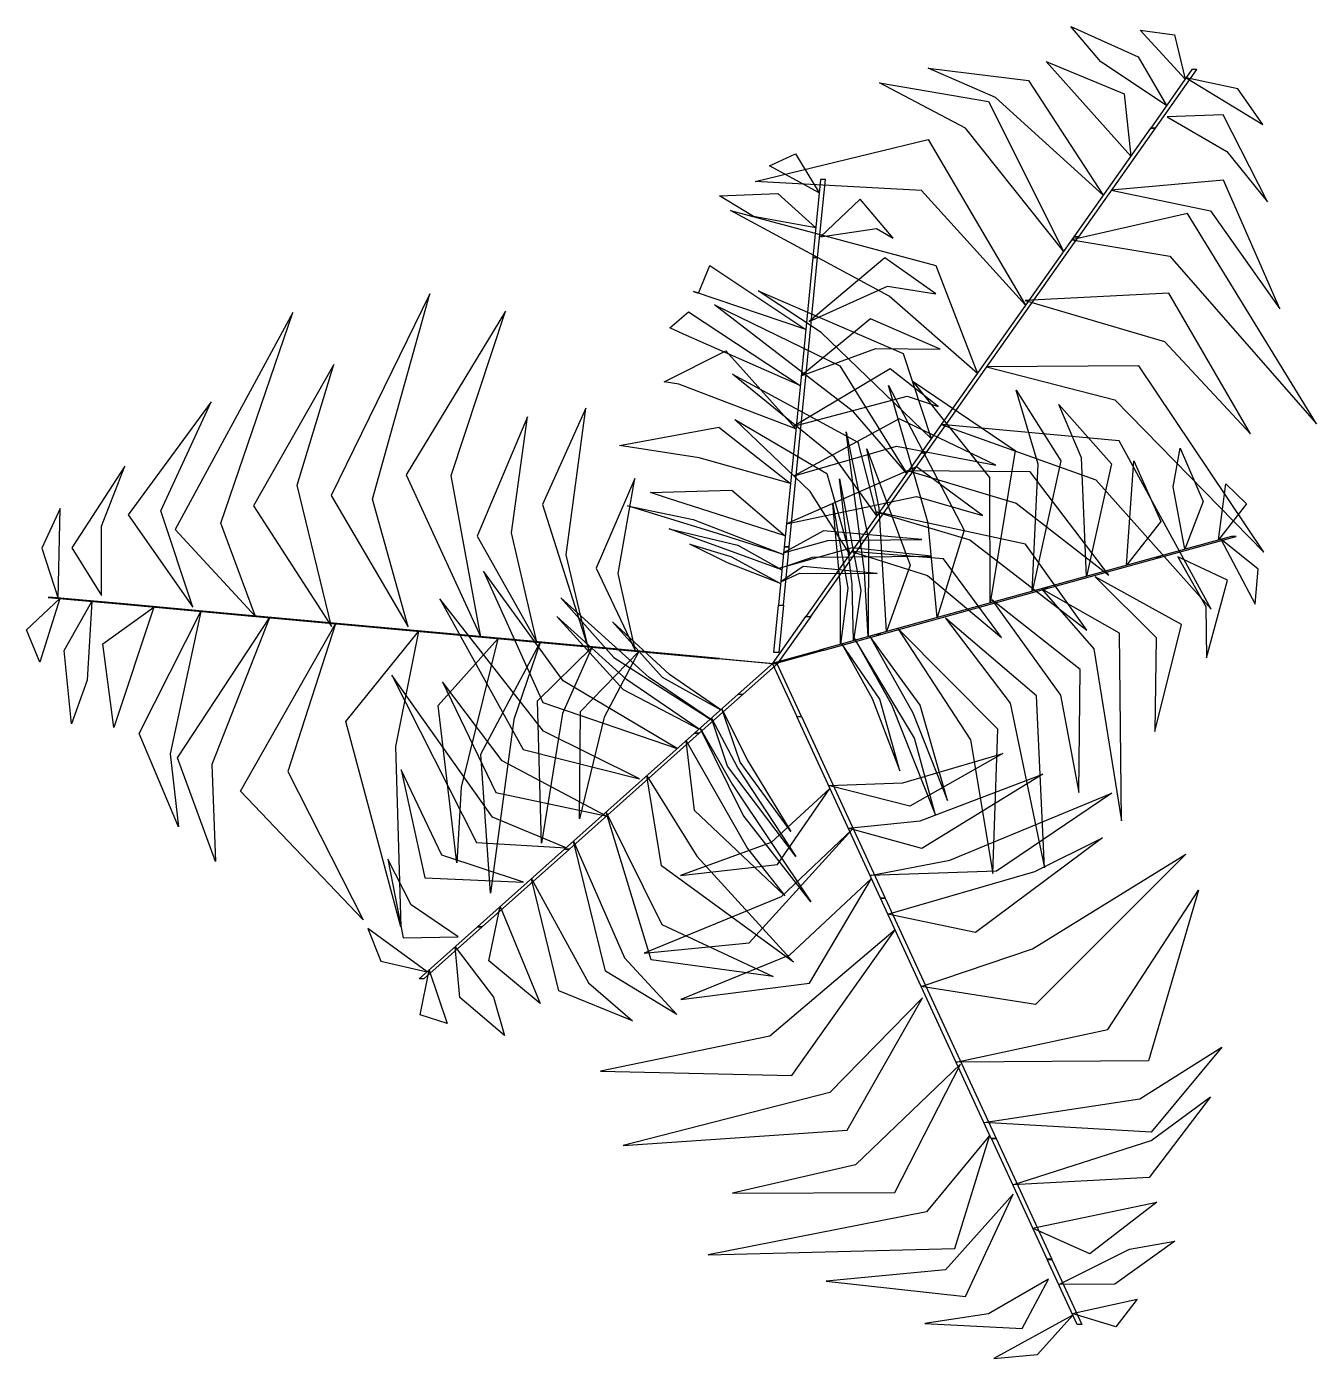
# Model space of a CAD drawing. Extents: x -1384 to 994, y -44080 to -41625.
import ezdxf

# ---------------------------------------------------------------- set-up
doc = ezdxf.new("R2010")
doc.units = 0
doc.layers.get('0').update_dxf_attribs({"linetype": 'CONTINUOUS'})

msp = doc.modelspace()

# ---------------------------------------------------------------- linework, layer by layer
at = {"color": 64, "linetype": 'CONTINUOUS'}
for points in [[(717.9, -41770.7, 957.6), (596.5, -41690.4, 909.7), (541.6, -41625.5, 846.9), (665.4, -41681.3, 858.1)], [(752, -41722.4, 868.9), (669.2, -41631.8, 784.6), (732.6, -41640.4, 761.6)], [(601.3, -41935.8, 1138.1), (402.6, -41755.8, 1037.8), (278.4, -41701.7, 1018.3), (463.6, -41724.8, 1004.8)], [(651.8, -41864.3, 1076.9), (496.2, -41689.6, 973.4), (640, -41749.3, 993.9)], [(753.8, -41719.9, 859.8), (895.5, -41805.9, 780.8), (849.2, -41739.8, 768.2)], [(528.1, -42039.4, 1198.1), (347.1, -41812.3, 1134.7), (188.8, -41728.8, 1084.5), (389.5, -41763.3, 1144.8)], [(718.7, -41791.8, 973.6), (829.2, -41855.6, 908.6), (903.7, -41948.1, 914.7), (822, -41788.2, 848.9)], [(457.7, -42139.1, 1182.1), (265.9, -41927.2, 1116.2), (-40.5, -41910.7, 1025.8), (278.4, -41833.3, 1115.5)], [(615.6, -41926.7, 1121.9), (799, -41964.8, 1019.6), (926.9, -42145.3, 1010.2), (823, -41908.6, 981.5)], [(369.1, -42264.6, 1161.9), (206.5, -42122, 1107.8), (-86.2, -41964.4, 1014.9), (292.4, -42065.6, 1130.3)], [(543.1, -42018.2, 1198.4), (724, -42048.8, 1164.9), (994.1, -42357.7, 1046.3), (756.2, -41970, 1180.9)], [(-680.4, -42732, 1159.7), (-746, -42496.5, 1110.4), (-640.1, -42117.8, 998.4), (-822.5, -42489.5, 1120.5)], [(284.2, -42384.8, 1142.6), (80.8, -42189.3, 1074.1), (-35.3, -42112.6, 1036.6), (232.4, -42228, 1120.2)], [(456.9, -42130.5, 1181.3), (714.1, -42205.5, 1125.5), (872.8, -42375.7, 1058.8), (721.9, -42116.9, 1147.5)], [(238.9, -42448.8, 1069.9), (140.8, -42335.5, 1069.4), (-115.3, -42138.4, 968.5), (115.5, -42250.9, 1125.2)], [(-961.8, -42712.6, 1198.4), (-1025.7, -42540.7, 1164.9), (-893.2, -42152.4, 1046.3), (-1110.1, -42552.2, 1180.9)], [(-546.5, -42750.7, 1143.7), (-600.8, -42452.8, 1076.9), (-500.7, -42149.8, 984.9), (-684.2, -42451.6, 1089.5)], [(-821.4, -42731.2, 1181.3), (-885.1, -42470.9, 1125.5), (-817.1, -42248.4, 1058.8), (-965.7, -42508.5, 1147.5)], [(183.6, -42527.1, 926.2), (105.4, -42418.9, 943.8), (-82.2, -42266.3, 878.1), (148.5, -42391.1, 1022.3)], [(385.7, -42252.2, 1159.7), (622.4, -42313.2, 1110.4), (897.4, -42594.2, 998.4), (666.7, -42250.4, 1120.5)], [(-1077.3, -42695.6, 1121.9), (-1136, -42517.8, 1019.6), (-1043.6, -42316.7, 1010.2), (-1196.6, -42525.1, 981.5)], [(-347.2, -42774.6, 931.9), (-388.8, -42599.1, 954.2), (-352.7, -42328.7, 835.2), (-432.9, -42506, 999.5)], [(-442.8, -42760.2, 1074.6), (-489.8, -42558.5, 1098.9), (-460.4, -42344.5, 1003.6), (-552.9, -42564.8, 1196.7)], [(133.7, -42597.8, 796.3), (60.7, -42482.1, 827.7), (-78.3, -42349.3, 799), (91.7, -42449.4, 896.9)], [(302.5, -42358.9, 1143.7), (587.7, -42460.7, 1076.9), (800, -42698.9, 984.9), (630.4, -42389.1, 1089.5)], [(-1245.6, -42673.8, 973.6), (-1245.6, -42546.2, 908.6), (-1202.8, -42435.4, 914.7), (-1300.4, -42586.1, 848.9)], [(-261.1, -42776.8, 801), (-293.1, -42633.5, 816.1), (-262.4, -42458.1, 727.9), (-333.9, -42623.3, 876)], [(242.4, -42443.9, 1074.6), (440.7, -42504, 1098.9), (611.2, -42636.5, 1003.6), (466.7, -42446.3, 1196.7)], [(-1325.5, -42679.3, 859.8), (-1321.8, -42513.6, 780.8), (-1355.9, -42586.7, 768.2)], [(182.1, -42519.5, 931.9), (355, -42571.2, 954.2), (571, -42737.7, 835.2), (457.7, -42579.6, 999.5)], [(137.2, -42592.9, 801), (277.3, -42636.9, 816.1), (413.8, -42751.1, 727.9), (306.5, -42606.6, 876)], [(-1322.4, -42679.7, 868.9), (-1359.5, -42796.7, 784.6), (-1383.7, -42737.5, 761.6)], [(-1263.5, -42685.1, 957.6), (-1272.4, -42830.3, 909.7), (-1301.2, -42910.4, 846.9), (-1314.7, -42775.1, 858.1)], [(-1149.4, -42695.5, 1076.9), (-1222.9, -42917.5, 973.4), (-1243.1, -42763.2, 993.9)], [(-1062.3, -42703.5, 1138.1), (-1118.8, -42965.5, 1037.8), (-1103.5, -43100.2, 1018.3), (-1176.2, -42928.2, 1004.8)], [(-935.9, -42715.1, 1198.1), (-1042.1, -42985.4, 1134.7), (-1035.3, -43164.2, 1084.5), (-1105.8, -42973.2, 1144.8)], [(-814.4, -42726.2, 1182.1), (-902, -42998.2, 1116.2), (-763.1, -43271.8, 1025.8), (-989.6, -43034.4, 1115.5)], [(-661.4, -42740.2, 1161.9), (-703.6, -42952.3, 1107.8), (-693.7, -43284.5, 1014.9), (-795.4, -42906.1, 1130.3)], [(-514.9, -42753.6, 1142.6), (-582.5, -43027.5, 1074.1), (-590.8, -43166.4, 1036.6), (-624.8, -42876.8, 1120.2)], [(-436.7, -42760.8, 1069.9), (-485.8, -42902.4, 1069.4), (-528.5, -43222.7, 968.5), (-546.5, -42966.7, 1125.2)], [(-341.4, -42769.5, 926.2), (-396, -42891.4, 943.8), (-434.2, -43130.2, 878.1), (-441.6, -42868, 1022.3)], [(-255.1, -42777.4, 796.3), (-318.8, -42898.4, 827.7), (-364.4, -43085.3, 799), (-362.6, -42888, 896.9)], [(94.8, -43024.3, 796.3), (231.5, -43019, 827.7), (416, -42965, 799), (244.3, -43062.1, 896.9)], [(131.1, -43103, 926.2), (263.9, -43089.3, 943.8), (489.9, -43003.1, 878.1), (266.4, -43140.5, 1022.3)], [(97.3, -43029.8, 801), (-10.8, -43129.2, 816.1), (-178, -43190.3, 727.9), (0.8, -43169.6, 876)], [(171.2, -43189.9, 1069.9), (318.4, -43161.7, 1069.4), (617.2, -43038.4, 968.5), (404.4, -43182, 1125.2)], [(138.4, -43105.5, 931.9), (7.2, -43229.3, 954.2), (-245, -43333.1, 835.2), (-51.4, -43314, 999.5)], [(204.1, -43261.2, 1142.6), (475.1, -43182.8, 1074.1), (599.6, -43120.6, 1036.6), (365.7, -43294.8, 1120.2)], [(265.7, -43394.8, 1161.9), (470.5, -43325.3, 1107.8), (753.3, -43150.6, 1014.9), (476.4, -43427.9, 1130.3)], [(173.7, -43195.5, 1074.6), (22.6, -43337.1, 1098.9), (-177.4, -43418.6, 1003.6), (59.6, -43388.5, 1196.7)], [(330.1, -43534.3, 1182.1), (609.5, -43474.1, 1116.2), (776.9, -43217.1, 1025.8), (684.6, -43531.9, 1115.5)], [(217.3, -43290, 1143.7), (-13.5, -43486, 1076.9), (-325.9, -43550.8, 984.9), (27.2, -43558.9, 1089.5)], [(268.1, -43415.3, 1159.7), (97, -43589.9, 1110.4), (-283.9, -43687.5, 998.4), (129.2, -43659.6, 1120.5)], [(381.2, -43645.1, 1198.1), (668.4, -43601.9, 1134.7), (819.8, -43506.6, 1084.5), (689.7, -43663.1, 1144.8)], [(337.9, -43537.9, 1181.3), (144.4, -43723.2, 1125.5), (-82.3, -43775.5, 1058.8), (217.2, -43774.2, 1147.5)], [(434.4, -43760.3, 1138.1), (689.6, -43678.3, 1037.8), (798.6, -43597.7, 1018.3), (686, -43746.6, 1004.8)], [(392.1, -43668.7, 1198.4), (275.2, -43810.1, 1164.9), (-127.4, -43889.5, 1046.3), (327.3, -43877.4, 1180.9)], [(435.1, -43777.2, 1121.9), (310.4, -43917, 1019.6), (90.1, -43937.5, 1010.2), (347, -43965.9, 981.5)], [(471, -43839.8, 1076.9), (700, -43792.4, 973.4), (576.5, -43887.1, 993.9)], [(519, -43943.8, 957.6), (649.3, -43878.9, 909.7), (733, -43863.8, 846.9), (622.6, -43943.1, 858.1)], [(500.3, -43933.9, 973.6), (389.9, -43997.7, 908.6), (272.5, -44016, 914.7), (451.8, -44025.3, 848.9)], [(543.8, -43997.5, 868.9), (663.7, -43971.1, 784.6), (624.5, -44021.7, 761.6)], [(545, -44000.3, 859.8), (399.7, -44080, 780.8), (480.1, -44073, 768.2)]]:
    msp.add_3dface(points, dxfattribs=at)
at = {"color": 72, "linetype": 'CONTINUOUS'}
for points in [[(688.6, -41812.4, 1031), (697.5, -41812.4, 1031), (773.6, -41704.6, 833), (764.7, -41704.6, 833)], [(547.2, -42012.6, 1201.6), (556.1, -42012.6, 1201.6), (697.3, -41812.5, 1030.3), (688.5, -41812.5, 1030.3)], [(65.7, -42050.9, 2352.8), (74.6, -42050.9, 2352.8), (88.8, -41907.3, 2294.8), (79.9, -41907.3, 2294.8)], [(265.7, -42411.1, 1136.3), (274.6, -42411.1, 1136.3), (555.8, -42013, 1200.3), (546.9, -42013, 1200.3)], [(44.6, -42265.1, 2323.9), (53.5, -42265.1, 2323.9), (74.6, -42050.8, 2352.2), (65.7, -42050.8, 2352.2)], [(13.1, -42584.2, 1985.9), (22, -42584.2, 1985.9), (53.5, -42265.1, 2322.7), (44.6, -42265.1, 2322.7)], [(295.1, -42714.5, 1658.9), (278.4, -42540.7, 1635), (205.3, -42287, 1546.6), (344.5, -42553.7, 1708)], [(392.5, -42687.7, 1765.1), (391.8, -42456.4, 1756.9), (250.7, -42279.8, 1596.3), (438.7, -42407, 1806.8)], [(469.9, -42666.3, 1849.4), (481, -42431.8, 1854.1), (440.7, -42295.7, 1805.5), (522.8, -42425.6, 1899.8)], [(570, -42638.7, 1884), (560.9, -42420.4, 1833.9), (519.3, -42321.7, 1803.9), (616.6, -42431.5, 1847.4)], [(168, -42749.6, 1459.8), (161.2, -42630.7, 1481.1), (127.4, -42372.1, 1419.1), (168.5, -42571, 1552.4)], [(52.9, -42712.4, 583.1), (61.8, -42712.4, 583.1), (274.6, -42411.1, 1136.4), (265.7, -42411.1, 1136.4)], [(201.7, -42740.3, 1557.2), (188.3, -42512.5, 1535.2), (165.5, -42403.4, 1506.6), (244.9, -42618.3, 1600.7)], [(751.4, -42588.7, 1880.1), (729.8, -42473.9, 1844.3), (742.7, -42402.1, 1813.6), (785.4, -42501, 1836.9)], [(644.2, -42618.3, 1894.1), (657.7, -42425.5, 1854.1), (707.6, -42537.8, 1888.8)], [(141, -42757, 1302.8), (138.5, -42652.9, 1341), (115, -42459.1, 1305.2), (154.1, -42664.5, 1423.9)], [(813.7, -42571.5, 1854.2), (827.4, -42468.2, 1811.5), (865.1, -42504.9, 1813.3)], [(116.5, -42763.8, 1160.8), (116.6, -42658.9, 1214), (102.5, -42505, 1211.1), (130, -42660.5, 1288.7)], [(2.5, -42691.7, 1381.4), (11.4, -42691.7, 1381.4), (22, -42584.2, 1986.1), (13.1, -42584.2, 1986.1)], [(698.6, -42603.4, 1900.5), (707.4, -42603.4, 1900.5), (846.4, -42565, 1842.5), (837.6, -42565, 1842.5)], [(818.1, -42570.4, 1849.8), (881.3, -42690.2, 1801.9), (886.6, -42625.7, 1809.6)], [(491, -42660.6, 1871.6), (499.9, -42660.6, 1871.6), (707.5, -42603.4, 1899.8), (698.6, -42603.4, 1899.8)], [(738.8, -42602.8, 1881.2), (790.3, -42694, 1843.1), (791.3, -42788.6, 1827.8), (830.2, -42646, 1832.3)], [(-184.1, -42956.2, 1577), (-394.7, -42831.4, 1579.6), (-541.3, -42628.9, 1472.6), (-431.8, -42871.3, 1638.2)], [(181.9, -42745.9, 1533.6), (190.8, -42745.9, 1533.6), (499.9, -42660.6, 1870.3), (491, -42660.6, 1870.3)], [(586, -42639.7, 1882.2), (698.8, -42751.1, 1856.1), (696.3, -42924.9, 1805.4), (745.7, -42727.5, 1865.5)], [(-1212.8, -42689.6, 1031), (-1203.9, -42689.6, 1031), (-1335.3, -42677.5, 833), (-1344.2, -42677.5, 833)], [(-254.1, -43011.8, 1669.2), (-430.5, -42924.2, 1687.1), (-622.1, -42680.4, 1567), (-468.2, -42957.8, 1740.2)], [(-119.4, -42904.6, 1310), (-235.8, -42825.1, 1359.9), (-398.7, -42678.3, 1270.6), (-301.1, -42788.2, 1422.7)], [(395.8, -42682.1, 1768.5), (522.3, -42857.5, 1782.1), (556.2, -43037.2, 1707.4), (558.5, -42810.4, 1843.4)], [(487.2, -42661.6, 1865.2), (583.9, -42772.2, 1889.6), (634.8, -43089.1, 1749.6), (631.2, -42743.2, 1950.5)], [(-968.7, -42711.9, 1201.6), (-959.8, -42711.9, 1201.6), (-1203.7, -42689.6, 1030.3), (-1212.6, -42689.6, 1030.3)], [(2.5, -42691.7, 1381.4), (11.4, -42691.7, 1381.4), (2.8, -42778.8, 636.3), (-6.1, -42778.8, 636.3)], [(-482.8, -42756.4, 1136.3), (-473.9, -42756.4, 1136.3), (-959.3, -42712, 1200.3), (-968.2, -42712, 1200.3)], [(-144, -42920.4, 1466.7), (-277.6, -42828.8, 1522.7), (-406.4, -42712.4, 1450.8), (-283.8, -42847.4, 1627.8)], [(-104.1, -42884.9, 1167.7), (-198.8, -42819.4, 1205.1), (-303.3, -42722.5, 1135.3), (-211.8, -42824.2, 1271.6)], [(52.9, -42712.4, 583.1), (61.8, -42712.4, 583.1), (0, -42799.9, -82.1), (-8.9, -42799.9, -82.1)], [(310.1, -42715.7, 1669.2), (429.4, -42872.5, 1687.1), (493.1, -43175.9, 1567), (478.1, -42859.1, 1740.2)], [(-115.5, -42790.1, 583.1), (-106.6, -42790.1, 583.1), (-474, -42756.4, 1136.4), (-482.9, -42756.4, 1136.4)], [(77.8, -42774.6, 929), (86.6, -42774.6, 929), (190.8, -42745.9, 1533.7), (181.9, -42745.9, 1533.7)], [(141.9, -42752.1, 1310), (210.9, -42875, 1359.9), (291.9, -43078.8, 1270.6), (253.1, -42937, 1422.7)], [(170.9, -42748.8, 1466.7), (250, -42890.1, 1522.7), (313.9, -43051.6, 1450.8), (263.8, -42876.3, 1627.8)], [(222.7, -42734.6, 1577), (356.2, -42939.8, 1579.6), (397.8, -43186.3, 1472.6), (407.1, -42920.4, 1638.2)], [(77.8, -42774.6, 929), (86.6, -42774.6, 929), (2.3, -42797.8, 183.9), (-6.6, -42797.8, 183.9)], [(119.4, -42763, 1167.7), (175.2, -42863.7, 1205.1), (225.9, -42996.9, 1135.3), (189, -42865.2, 1271.6)], [(-115.5, -42790.1, 583.1), (-106.6, -42790.1, 583.1), (0, -42799.9, -82.1), (-8.9, -42799.9, -82.1)], [(-71.9, -42856.1, 929), (-63, -42856.1, 929), (2.3, -42797.8, 183.9), (-6.6, -42797.8, 183.9)], [(36, -42897.1, 583.1), (44.9, -42897.1, 583.1), (0, -42799.9, -82.1), (-8.9, -42799.9, -82.1)], [(-388.8, -43138.8, 1865.2), (-524.6, -43082.6, 1889.6), (-710.6, -42821, 1749.6), (-554.1, -43129.5, 1950.5)], [(-316, -43080, 1768.5), (-507.1, -42978.8, 1782.1), (-617.2, -42832.8, 1707.4), (-518.7, -43037.1, 1843.4)], [(-71.9, -42856.1, 929), (-63, -42856.1, 929), (-143.7, -42928, 1533.7), (-152.5, -42928, 1533.7)], [(-120.8, -42899.8, 1302.8), (-72.4, -42992.1, 1341), (34.5, -43155.3, 1305.2), (-91.6, -42988.6, 1423.9)], [(-101.9, -42883, 1160.8), (-55.5, -42977, 1214), (25.4, -43108.7, 1211.1), (-68.2, -42981.4, 1288.7)], [(36, -42897.1, 583.1), (44.9, -42897.1, 583.1), (199.4, -43232.1, 1136.4), (190.5, -43232.1, 1136.4)], [(-152.5, -42928, 1533.6), (-143.7, -42928, 1533.6), (-382.9, -43141.4, 1870.3), (-391.8, -43141.4, 1870.3)], [(-141.8, -42918.5, 1459.8), (-83, -43022, 1481.1), (62, -43238.8, 1419.1), (-63, -43078.8, 1552.4)], [(-167.8, -42941.8, 1557.2), (-54.9, -43140, 1535.2), (14, -43227.7, 1506.6), (-152.4, -43070.3, 1600.7)], [(-467.7, -43202.3, 1882.2), (-618.2, -43152.4, 1856.1), (-693, -42995.5, 1805.4), (-649.8, -43194.3, 1865.5)], [(-240.1, -43006.2, 1658.9), (-148.1, -43154.7, 1635), (29.9, -43349.6, 1546.6), (-213.1, -43172.3, 1708)], [(-315.5, -43073.5, 1765.1), (-212.4, -43280.5, 1756.9), (-7.6, -43376.3, 1596.3), (-232.5, -43345.6, 1806.8)], [(-375.4, -43126.9, 1849.4), (-281.5, -43342.1, 1854.1), (-185, -43446.2, 1805.5), (-316.2, -43366.2, 1899.8)], [(-391.8, -43141.4, 1871.6), (-382.9, -43141.4, 1871.6), (-543.7, -43284.7, 1899.8), (-552.5, -43284.7, 1899.8)], [(-588.3, -43303, 1881.2), (-674.9, -43244.1, 1843.1), (-717.7, -43159.8, 1827.8), (-689.3, -43304.9, 1832.3)], [(-453, -43196.1, 1884), (-348, -43387.7, 1833.9), (-267, -43457.7, 1803.9), (-402.8, -43402.4, 1847.4)], [(-510.4, -43247.3, 1894.1), (-437, -43426.1, 1854.1), (-531.5, -43347.5, 1888.8)], [(190.5, -43232, 1136.3), (199.4, -43232, 1136.3), (403.6, -43674.6, 1200.3), (394.7, -43674.6, 1200.3)], [(-645, -43367.3, 1849.8), (-754.8, -43287.9, 1801.9), (-730.9, -43348.1, 1809.6)], [(-552.5, -43284.7, 1900.5), (-543.6, -43284.7, 1900.5), (-651.3, -43380.7, 1842.5), (-660.1, -43380.7, 1842.5)], [(-593.4, -43321.3, 1880.1), (-523.2, -43414.6, 1844.3), (-502.8, -43484.8, 1813.6), (-585, -43415, 1836.9)], [(-641.6, -43364.3, 1854.2), (-608.1, -43463, 1811.5), (-658.2, -43446.8, 1813.3)], [(394.9, -43675.1, 1201.6), (403.8, -43675.1, 1201.6), (506.4, -43897.4, 1030.3), (497.5, -43897.4, 1030.3)], [(497.6, -43897.6, 1031), (506.5, -43897.6, 1031), (561.7, -44017.5, 833), (552.9, -44017.5, 833)]]:
    msp.add_3dface(points, dxfattribs=at)
at = {"color": 70, "linetype": 'CONTINUOUS'}
for points in [[(77.4, -41932, 2306.5), (-14.1, -41882, 2263.9), (33.7, -41860, 2265.6)], [(71, -41996.3, 2332.5), (-43.8, -41975.2, 2296.7), (-106.3, -41937.3, 2266), (1.4, -41933, 2289.2)], [(79.7, -42013.1, 2333.5), (183.3, -41997.8, 2295.5), (213.8, -42015.6, 2280.2), (152.7, -41943.3, 2284.7)], [(52.6, -42183.5, 2336.3), (-154.5, -42113.6, 2286.3), (-145.2, -42117, 2256.3), (-124.1, -42065.6, 2299.7)], [(59.2, -42168.9, 2334.5), (203.7, -42103.7, 2308.4), (292.6, -42117.9, 2257.7), (198.6, -42051.5, 2317.9)], [(42.3, -42286.9, 2301.7), (-172.5, -42192.2, 2306.5), (-197.7, -42180.9, 2257.8), (-163.3, -42151, 2352.2)], [(44.2, -42269.1, 2317.6), (182.1, -42218.4, 2342), (300.8, -42220.1, 2201.9), (172, -42164, 2402.8)], [(34.5, -42366.8, 2217.4), (-181.6, -42284.4, 2209.2), (-208.4, -42280.1, 2048.7), (-94.6, -42222.8, 2259.1)], [(30.5, -42361.6, 2220.8), (239.5, -42306.6, 2234.5), (296.5, -42325.3, 2159.8), (208.6, -42256, 2295.8)], [(24.5, -42467.4, 2111.3), (-143.7, -42420.5, 2087.4), (-290.4, -42397.6, 1998.9), (-107.8, -42363.5, 2160.4)], [(31.1, -42453.7, 2121.5), (220.2, -42398.8, 2139.5), (403.3, -42434, 2019.4), (225.2, -42348.5, 2192.5)], [(17.2, -42542.1, 2029.4), (256.7, -42491.2, 2031.9), (378.7, -42526.6, 1925), (256.9, -42436.7, 2090.6)], [(15, -42563.7, 2009.6), (-202.3, -42494.4, 1987.5), (-233.3, -42484.1, 1959), (-83.4, -42479.6, 2053.1)], [(11.6, -42598.5, 1912.2), (-101.8, -42562.1, 1933.4), (-276.2, -42508.5, 1871.5), (-154.9, -42533.9, 2004.8)], [(8.8, -42626.4, 1755.1), (-89.2, -42591.3, 1793.3), (-199.4, -42551.3, 1757.6), (-72.8, -42580.9, 1876.2)], [(11.9, -42595.6, 1919), (93.1, -42572.5, 1975.1), (266.7, -42570.9, 1903.1), (85.2, -42554.6, 2080.2)], [(6.4, -42651.6, 1613.1), (-91.5, -42613.9, 1666.4), (-161.1, -42579.4, 1663.5), (-85.2, -42602, 1741)], [(4.6, -42623.8, 1762.3), (65, -42603.5, 1812.3), (284.3, -42601.2, 1723), (138, -42586.4, 1875.1)], [(6.7, -42648.7, 1620), (41.5, -42632.7, 1657.5), (184.1, -42633.3, 1587.6), (47.9, -42620.5, 1723.9)]]:
    msp.add_3dface(points, dxfattribs=at)

doc.saveas('drawing.dxf')
